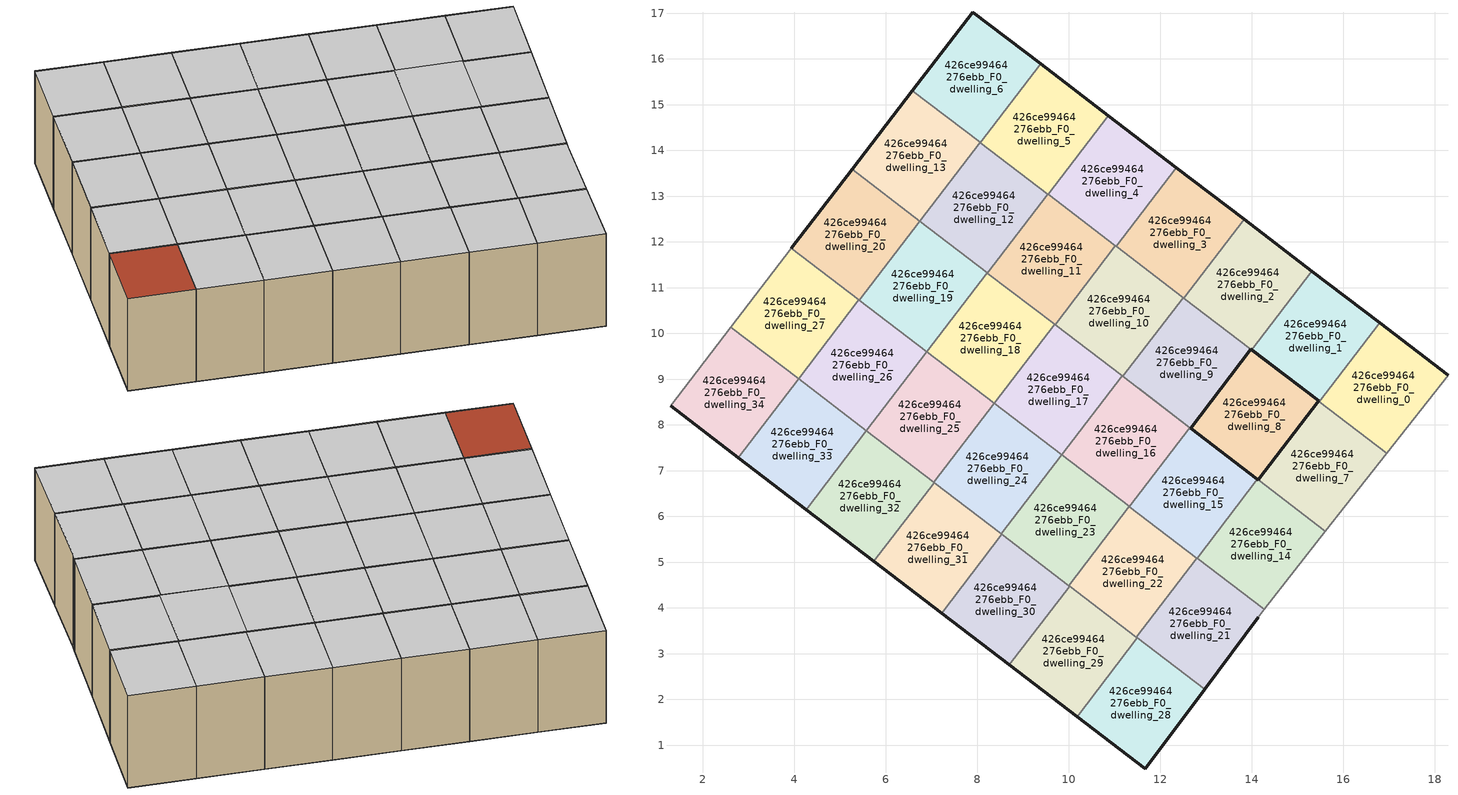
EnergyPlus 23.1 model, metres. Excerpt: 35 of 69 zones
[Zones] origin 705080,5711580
426ce99464276ebb_F0_dwelling_0
 floor ground (EU_floor_Construction): 16.96,7.38 18.29,9.09 16.8,10.23 15.48,8.51 z0
 wall outside (EU_wall_Construction): 16.8,10.23 18.29,9.09 z0:3
 wall adiabatic (EU_wall_Construction): 18.29,9.09 16.96,7.38 z0:3
 wall to 426ce99464276ebb_F0_dwelling_1 (EU_wall_Construction): 15.48,8.51 16.8,10.23 z0:3
 wall to 426ce99464276ebb_F0_dwelling_7 (EU_wall_Construction): 16.96,7.38 15.48,8.51 z0:3
 ceiling to 426ce99464276ebb_F1_dwelling_0 (EU_floor_Construction): 18.29,9.09 16.96,7.38 15.48,8.51 16.8,10.23 z3
426ce99464276ebb_F0_dwelling_1
 floor ground (EU_floor_Construction): 15.48,8.51 16.8,10.23 15.32,11.36 14,9.64 z0
 wall outside (EU_wall_Construction): 15.32,11.36 16.8,10.23 / 15.46,8.52 14,9.64 z0:3
 wall to 426ce99464276ebb_F0_dwelling_2 (EU_wall_Construction): 14,9.64 15.32,11.36 z0:3
 wall to 426ce99464276ebb_F0_dwelling_7 (EU_wall_Construction): 15.48,8.51 15.46,8.52 z0:3
 ceiling to 426ce99464276ebb_F1_dwelling_1 (EU_floor_Construction): 16.8,10.23 15.48,8.51 14,9.64 15.32,11.36 z3
426ce99464276ebb_F0_dwelling_10
 floor ground (EU_floor_Construction): 11.19,9.06 12.51,10.79 11.03,11.92 9.71,10.19 z0
 wall to 426ce99464276ebb_F0_dwelling_9 (EU_wall_Construction): 12.51,10.79 11.19,9.06 z0:3
 wall to 426ce99464276ebb_F0_dwelling_11 (EU_wall_Construction): 9.71,10.19 11.03,11.92 z0:3
 wall to 426ce99464276ebb_F0_dwelling_17 (EU_wall_Construction): 11.17,9.07 9.71,10.19 z0:3
 wall to 426ce99464276ebb_F0_dwelling_3 (EU_wall_Construction): 11.04,11.91 12.51,10.79 z0:3
 wall to 426ce99464276ebb_F0_dwelling_16 (EU_wall_Construction): 11.19,9.06 11.17,9.07 z0:3
 wall to 426ce99464276ebb_F0_dwelling_4 (EU_wall_Construction): 11.03,11.92 11.04,11.91 z0:3
 ceiling to 426ce99464276ebb_F1_dwelling_10 (EU_floor_Construction): 12.51,10.79 11.19,9.06 9.71,10.19 11.03,11.92 z3
426ce99464276ebb_F0_dwelling_11
 floor ground (EU_floor_Construction): 9.71,10.19 11.03,11.92 9.55,13.05 8.23,11.32 z0
 wall to 426ce99464276ebb_F0_dwelling_12 (EU_wall_Construction): 8.23,11.32 9.55,13.05 z0:3
 wall to 426ce99464276ebb_F0_dwelling_18 (EU_wall_Construction): 9.7,10.2 8.23,11.32 z0:3
 wall to 426ce99464276ebb_F0_dwelling_4 (EU_wall_Construction): 9.56,13.04 11.03,11.92 z0:3
 wall to 426ce99464276ebb_F0_dwelling_17 (EU_wall_Construction): 9.71,10.19 9.7,10.2 z0:3
 wall to 426ce99464276ebb_F0_dwelling_5 (EU_wall_Construction): 9.55,13.05 9.56,13.04 z0:3
 ceiling to 426ce99464276ebb_F1_dwelling_11 (EU_floor_Construction): 11.03,11.92 9.71,10.19 8.23,11.32 9.55,13.05 z3
426ce99464276ebb_F0_dwelling_12
 floor ground (EU_floor_Construction): 8.23,11.32 9.55,13.05 8.07,14.18 6.75,12.45 z0
 wall to 426ce99464276ebb_F0_dwelling_13 (EU_wall_Construction): 6.75,12.45 8.07,14.18 z0:3
 wall to 426ce99464276ebb_F0_dwelling_19 (EU_wall_Construction): 8.22,11.33 6.75,12.45 z0:3
 wall to 426ce99464276ebb_F0_dwelling_5 (EU_wall_Construction): 8.07,14.17 9.55,13.05 z0:3
 wall to 426ce99464276ebb_F0_dwelling_18 (EU_wall_Construction): 8.23,11.32 8.22,11.33 z0:3
 wall to 426ce99464276ebb_F0_dwelling_6 (EU_wall_Construction): 8.07,14.18,3 8.07,14.17,1.5 8.07,14.17,3
 ceiling to 426ce99464276ebb_F1_dwelling_12 (EU_floor_Construction): 9.55,13.05 8.23,11.32 6.75,12.45 8.07,14.18 z3
426ce99464276ebb_F0_dwelling_13
 floor ground (EU_floor_Construction): 6.75,12.45 8.07,14.18 6.59,15.31 5.27,13.58 z0
 wall outside (EU_wall_Construction): 5.27,13.58 6.59,15.31 z0:3
 wall to 426ce99464276ebb_F0_dwelling_20 (EU_wall_Construction): 6.74,12.46 5.27,13.58 z0:3
 wall to 426ce99464276ebb_F0_dwelling_6 (EU_wall_Construction): 6.59,15.31 8.07,14.18 z0:3
 wall to 426ce99464276ebb_F0_dwelling_19 (EU_wall_Construction): 6.75,12.45,3 6.75,12.45,1.5 6.74,12.46,3
 ceiling to 426ce99464276ebb_F1_dwelling_13 (EU_floor_Construction): 8.07,14.18 6.75,12.45 5.27,13.58 6.59,15.31 z3
426ce99464276ebb_F0_dwelling_14
 floor ground (EU_floor_Construction): 14.28,3.97 15.62,5.68 14.13,6.81 12.81,5.09 z0
 wall outside (EU_wall_Construction): 14.13,6.81 14.15,6.8 z0:3
 wall adiabatic (EU_wall_Construction): 15.62,5.68 14.28,3.97 z0:3
 wall to 426ce99464276ebb_F0_dwelling_15 (EU_wall_Construction): 12.81,5.09 14.13,6.81 z0:3
 wall to 426ce99464276ebb_F0_dwelling_21 (EU_wall_Construction): 14.28,3.97 12.81,5.09 z0:3
 wall to 426ce99464276ebb_F0_dwelling_7 (EU_wall_Construction): 14.15,6.8 15.62,5.68 z0:3
 ceiling to 426ce99464276ebb_F1_dwelling_14 (EU_floor_Construction): 15.62,5.68 14.28,3.97 12.81,5.09 14.13,6.81 z3
426ce99464276ebb_F0_dwelling_15
 floor ground (EU_floor_Construction): 12.81,5.09 14.13,6.81 12.65,7.94 11.33,6.21 z0
 wall outside (EU_wall_Construction): 12.67,7.93 14.13,6.81 z0:3
 wall to 426ce99464276ebb_F0_dwelling_16 (EU_wall_Construction): 11.33,6.21 12.65,7.94 z0:3
 wall to 426ce99464276ebb_F0_dwelling_22 (EU_wall_Construction): 12.81,5.09 11.33,6.21 z0:3
 wall to 426ce99464276ebb_F0_dwelling_8 (EU_wall_Construction): 12.65,7.94 12.67,7.93 z0:3
 ceiling to 426ce99464276ebb_F1_dwelling_15 (EU_floor_Construction): 14.13,6.81 12.81,5.09 11.33,6.21 12.65,7.94 z3
426ce99464276ebb_F0_dwelling_16
 floor ground (EU_floor_Construction): 11.33,6.21 12.65,7.94 11.17,9.07 9.85,7.34 z0
 wall to 426ce99464276ebb_F0_dwelling_17 (EU_wall_Construction): 9.85,7.34 11.17,9.07 z0:3
 wall to 426ce99464276ebb_F0_dwelling_23 (EU_wall_Construction): 11.33,6.22 9.85,7.34 z0:3
 wall to 426ce99464276ebb_F0_dwelling_9 (EU_wall_Construction): 11.19,9.06 12.65,7.94 z0:3
 ceiling to 426ce99464276ebb_F1_dwelling_16 (EU_floor_Construction): 12.65,7.94 11.33,6.21 9.85,7.34 11.17,9.07 z3
426ce99464276ebb_F0_dwelling_17
 floor ground (EU_floor_Construction): 9.85,7.34 11.17,9.07 9.7,10.2 8.38,8.47 z0
 wall to 426ce99464276ebb_F0_dwelling_18 (EU_wall_Construction): 8.38,8.47 9.7,10.2 z0:3
 wall to 426ce99464276ebb_F0_dwelling_24 (EU_wall_Construction): 9.85,7.35 8.38,8.47 z0:3
 wall to 426ce99464276ebb_F0_dwelling_23 (EU_wall_Construction): 9.85,7.34,3 9.85,7.34,1.5 9.85,7.35,3
 ceiling to 426ce99464276ebb_F1_dwelling_17 (EU_floor_Construction): 11.17,9.07 9.85,7.34 8.38,8.47 9.7,10.2 z3
426ce99464276ebb_F0_dwelling_18
 floor ground (EU_floor_Construction): 8.38,8.47 9.7,10.2 8.22,11.33 6.9,9.6 z0
 wall to 426ce99464276ebb_F0_dwelling_19 (EU_wall_Construction): 6.9,9.6 8.22,11.33 z0:3
 wall to 426ce99464276ebb_F0_dwelling_25 (EU_wall_Construction): 8.37,8.48 6.9,9.6 z0:3
 wall to 426ce99464276ebb_F0_dwelling_24 (EU_wall_Construction): 8.38,8.47,3 8.37,8.47,1.5 8.37,8.47,3
 ceiling to 426ce99464276ebb_F1_dwelling_18 (EU_floor_Construction): 9.7,10.2 8.38,8.47 6.9,9.6 8.22,11.33 z3
426ce99464276ebb_F0_dwelling_19
 floor ground (EU_floor_Construction): 6.9,9.6 8.22,11.33 6.74,12.46 5.42,10.73 z0
 wall to 426ce99464276ebb_F0_dwelling_20 (EU_wall_Construction): 5.42,10.73 6.74,12.46 z0:3
 wall to 426ce99464276ebb_F0_dwelling_26 (EU_wall_Construction): 6.9,9.6 5.42,10.73 z0:3
 ceiling to 426ce99464276ebb_F1_dwelling_19 (EU_floor_Construction): 8.22,11.33 6.9,9.6 5.42,10.73 6.74,12.46 z3
426ce99464276ebb_F0_dwelling_2
 floor ground (EU_floor_Construction): 14,9.64 15.32,11.36 13.84,12.49 12.52,10.77 z0
 wall outside (EU_wall_Construction): 13.84,12.49 15.32,11.36 / 14,9.64 13.98,9.65 z0:3
 wall to 426ce99464276ebb_F0_dwelling_3 (EU_wall_Construction): 12.52,10.77 13.84,12.49 z0:3
 wall to 426ce99464276ebb_F0_dwelling_9 (EU_wall_Construction): 13.98,9.65 12.52,10.77 z0:3
 ceiling to 426ce99464276ebb_F1_dwelling_2 (EU_floor_Construction): 15.32,11.36 14,9.64 12.52,10.77 13.84,12.49 z3
426ce99464276ebb_F0_dwelling_20
 floor ground (EU_floor_Construction): 5.42,10.73 6.74,12.46 5.27,13.58 3.94,11.86 z0
 wall outside (EU_wall_Construction): 3.94,11.86 5.27,13.58 z0:3
 wall to 426ce99464276ebb_F0_dwelling_27 (EU_wall_Construction): 5.42,10.73 3.94,11.86 z0:3
 ceiling to 426ce99464276ebb_F1_dwelling_20 (EU_floor_Construction): 6.74,12.46 5.42,10.73 3.94,11.86 5.27,13.58 z3
426ce99464276ebb_F0_dwelling_21
 floor ground (EU_floor_Construction): 12.97,2.22 14.15,3.8 14.28,3.97 12.81,5.09 11.48,3.36 z0
 wall outside (EU_wall_Construction): 14.15,3.8 12.97,2.22 z0:3
 wall adiabatic (EU_wall_Construction): 14.28,3.97 14.15,3.8 z0:3
 wall to 426ce99464276ebb_F0_dwelling_22 (EU_wall_Construction): 11.48,3.36 12.81,5.09 z0:3
 wall to 426ce99464276ebb_F0_dwelling_28 (EU_wall_Construction): 12.97,2.22 11.5,3.35 z0:3
 wall to 426ce99464276ebb_F0_dwelling_29 (EU_wall_Construction): 11.5,3.35 11.49,3.36 z0:3
 ceiling to 426ce99464276ebb_F1_dwelling_21 (EU_floor_Construction): 14.28,3.97 14.15,3.8 12.97,2.22 11.48,3.36 12.81,5.09 z3
426ce99464276ebb_F0_dwelling_22
 floor ground (EU_floor_Construction): 11.48,3.36 12.81,5.09 11.33,6.22 10.01,4.49 z0
 wall to 426ce99464276ebb_F0_dwelling_23 (EU_wall_Construction): 10.01,4.49 11.33,6.22 z0:3
 wall to 426ce99464276ebb_F0_dwelling_29 (EU_wall_Construction): 11.48,3.36 10.02,4.48 z0:3
 wall to 426ce99464276ebb_F0_dwelling_30 (EU_wall_Construction): 10.02,4.48 10.01,4.49 z0:3
 ceiling to 426ce99464276ebb_F1_dwelling_22 (EU_floor_Construction): 12.81,5.09 11.48,3.36 10.01,4.49 11.33,6.22 z3
426ce99464276ebb_F0_dwelling_23
 floor ground (EU_floor_Construction): 10.01,4.49 11.33,6.22 9.85,7.35 8.53,5.62 z0
 wall to 426ce99464276ebb_F0_dwelling_24 (EU_wall_Construction): 8.53,5.62 9.85,7.35 z0:3
 wall to 426ce99464276ebb_F0_dwelling_30 (EU_wall_Construction): 10.01,4.49 8.54,5.61 z0:3
 wall to 426ce99464276ebb_F0_dwelling_31 (EU_wall_Construction): 8.54,5.61 8.53,5.62 z0:3
 ceiling to 426ce99464276ebb_F1_dwelling_23 (EU_floor_Construction): 11.33,6.22 10.01,4.49 8.53,5.62 9.85,7.35 z3
426ce99464276ebb_F0_dwelling_24
 floor ground (EU_floor_Construction): 8.53,5.62 9.85,7.35 8.37,8.47 7.05,6.75 z0
 wall to 426ce99464276ebb_F0_dwelling_25 (EU_wall_Construction): 7.05,6.75 8.37,8.47 z0:3
 wall to 426ce99464276ebb_F0_dwelling_31 (EU_wall_Construction): 8.53,5.62 7.06,6.74 z0:3
 ceiling to 426ce99464276ebb_F1_dwelling_24 (EU_floor_Construction): 9.85,7.35 8.53,5.62 7.05,6.75 8.37,8.47 z3
426ce99464276ebb_F0_dwelling_25
 floor ground (EU_floor_Construction): 7.05,6.75 8.37,8.47 6.9,9.6 5.58,7.88 z0
 wall to 426ce99464276ebb_F0_dwelling_26 (EU_wall_Construction): 5.58,7.88 6.9,9.6 z0:3
 wall to 426ce99464276ebb_F0_dwelling_32 (EU_wall_Construction): 7.05,6.75 5.58,7.87 z0:3
 ceiling to 426ce99464276ebb_F1_dwelling_25 (EU_floor_Construction): 8.37,8.47 7.05,6.75 5.58,7.88 6.9,9.6 z3
426ce99464276ebb_F0_dwelling_26
 floor ground (EU_floor_Construction): 5.58,7.88 6.9,9.6 5.42,10.73 4.1,9 z0
 wall to 426ce99464276ebb_F0_dwelling_27 (EU_wall_Construction): 4.1,9 5.42,10.73 z0:3
 wall to 426ce99464276ebb_F0_dwelling_33 (EU_wall_Construction): 5.58,7.88 4.1,9 z0:3
 ceiling to 426ce99464276ebb_F1_dwelling_26 (EU_floor_Construction): 6.9,9.6 5.58,7.88 4.1,9 5.42,10.73 z3
426ce99464276ebb_F0_dwelling_27
 floor ground (EU_floor_Construction): 4.1,9 5.42,10.73 3.94,11.86 2.62,10.13 z0
 wall to 426ce99464276ebb_F0_dwelling_34 (EU_wall_Construction): 4.1,9 2.62,10.13 z0:3
 wall adiabatic (EU_wall_Construction): 2.62,10.13 3.94,11.86 z0:3
 ceiling to 426ce99464276ebb_F1_dwelling_27 (EU_floor_Construction): 5.42,10.73 4.1,9 2.62,10.13 3.94,11.86 z3
426ce99464276ebb_F0_dwelling_28
 floor ground (EU_floor_Construction): 11.68,0.48 12.97,2.22 11.5,3.35 10.19,1.62 z0
 wall outside (EU_wall_Construction): 12.97,2.22 11.68,0.48 10.19,1.62 z0:3
 wall to 426ce99464276ebb_F0_dwelling_29 (EU_wall_Construction): 10.19,1.62 11.5,3.35 z0:3
 ceiling to 426ce99464276ebb_F1_dwelling_28 (EU_floor_Construction): 12.97,2.22 11.68,0.48 10.19,1.62 11.5,3.35 z3
426ce99464276ebb_F0_dwelling_29
 floor ground (EU_floor_Construction): 10.19,1.62 11.5,3.35 10.02,4.48 8.71,2.75 z0
 wall outside (EU_wall_Construction): 10.19,1.62 8.71,2.75 z0:3
 wall to 426ce99464276ebb_F0_dwelling_30 (EU_wall_Construction): 8.71,2.75 10.02,4.48 z0:3
 ceiling to 426ce99464276ebb_F1_dwelling_29 (EU_floor_Construction): 11.5,3.35 10.19,1.62 8.71,2.75 10.02,4.48 z3
426ce99464276ebb_F0_dwelling_3
 floor ground (EU_floor_Construction): 12.52,10.77 13.84,12.49 12.35,13.63 11.04,11.91 z0
 wall outside (EU_wall_Construction): 12.35,13.63 13.84,12.49 z0:3
 wall to 426ce99464276ebb_F0_dwelling_4 (EU_wall_Construction): 11.04,11.91 12.35,13.63 z0:3
 wall to 426ce99464276ebb_F0_dwelling_9 (EU_wall_Construction): 12.52,10.77 12.5,10.78 z0:3
 ceiling to 426ce99464276ebb_F1_dwelling_3 (EU_floor_Construction): 13.84,12.49 12.52,10.77 11.04,11.91 12.35,13.63 z3
426ce99464276ebb_F0_dwelling_30
 floor ground (EU_floor_Construction): 8.71,2.75 10.02,4.48 8.54,5.61 7.22,3.89 z0
 wall outside (EU_wall_Construction): 8.71,2.75 7.22,3.89 z0:3
 wall to 426ce99464276ebb_F0_dwelling_31 (EU_wall_Construction): 7.22,3.89 8.54,5.61 z0:3
 ceiling to 426ce99464276ebb_F1_dwelling_30 (EU_floor_Construction): 10.02,4.48 8.71,2.75 7.22,3.89 8.54,5.61 z3
426ce99464276ebb_F0_dwelling_31
 floor ground (EU_floor_Construction): 7.22,3.89 8.54,5.61 7.06,6.74 5.74,5.02 z0
 wall outside (EU_wall_Construction): 7.22,3.89 5.74,5.02 z0:3
 wall to 426ce99464276ebb_F0_dwelling_32 (EU_wall_Construction): 5.74,5.02 7.06,6.74 z0:3
 ceiling to 426ce99464276ebb_F1_dwelling_31 (EU_floor_Construction): 8.54,5.61 7.22,3.89 5.74,5.02 7.06,6.74 z3
426ce99464276ebb_F0_dwelling_32
 floor ground (EU_floor_Construction): 5.74,5.02 7.06,6.74 5.58,7.87 4.26,6.15 z0
 wall outside (EU_wall_Construction): 5.74,5.02 4.26,6.15 z0:3
 wall to 426ce99464276ebb_F0_dwelling_33 (EU_wall_Construction): 4.26,6.15 5.58,7.87 z0:3
 ceiling to 426ce99464276ebb_F1_dwelling_32 (EU_floor_Construction): 7.06,6.74 5.74,5.02 4.26,6.15 5.58,7.87 z3
426ce99464276ebb_F0_dwelling_33
 floor ground (EU_floor_Construction): 4.26,6.15 5.58,7.87 4.1,9 2.78,7.28 z0
 wall outside (EU_wall_Construction): 4.26,6.15 2.78,7.28 z0:3
 wall to 426ce99464276ebb_F0_dwelling_34 (EU_wall_Construction): 2.78,7.28 4.1,9 z0:3
 ceiling to 426ce99464276ebb_F1_dwelling_33 (EU_floor_Construction): 5.58,7.87 4.26,6.15 2.78,7.28 4.1,9 z3
426ce99464276ebb_F0_dwelling_34
 floor ground (EU_floor_Construction): 2.78,7.28 4.1,9 2.62,10.13 1.3,8.42 z0
 wall outside (EU_wall_Construction): 2.78,7.28 1.3,8.42 z0:3
 wall adiabatic (EU_wall_Construction): 1.3,8.42 2.62,10.13 z0:3
 roof outside (EU_roof_Construction): 4.1,9 2.78,7.28 1.3,8.42 2.62,10.13 z3
426ce99464276ebb_F0_dwelling_4
 floor ground (EU_floor_Construction): 11.04,11.91 12.35,13.63 10.87,14.76 9.56,13.04 z0
 wall outside (EU_wall_Construction): 10.87,14.76 12.35,13.63 z0:3
 wall to 426ce99464276ebb_F0_dwelling_5 (EU_wall_Construction): 9.56,13.04 10.87,14.76 z0:3
 ceiling to 426ce99464276ebb_F1_dwelling_4 (EU_floor_Construction): 12.35,13.63 11.04,11.91 9.56,13.04 10.87,14.76 z3
426ce99464276ebb_F0_dwelling_5
 floor ground (EU_floor_Construction): 9.56,13.04 10.87,14.76 9.39,15.89 8.07,14.17 z0
 wall outside (EU_wall_Construction): 9.39,15.89 10.87,14.76 z0:3
 wall to 426ce99464276ebb_F0_dwelling_6 (EU_wall_Construction): 8.07,14.17 9.39,15.89 z0:3
 ceiling to 426ce99464276ebb_F1_dwelling_5 (EU_floor_Construction): 10.87,14.76 9.56,13.04 8.07,14.17 9.39,15.89 z3
426ce99464276ebb_F0_dwelling_6
 floor ground (EU_floor_Construction): 8.07,14.17 9.39,15.89 7.91,17.02 6.59,15.31 z0
 wall outside (EU_wall_Construction): 6.59,15.31 7.91,17.02 9.39,15.89 z0:3
 ceiling to 426ce99464276ebb_F1_dwelling_6 (EU_floor_Construction): 9.39,15.89 8.07,14.17 6.59,15.31 7.91,17.02 z3
426ce99464276ebb_F0_dwelling_7
 floor ground (EU_floor_Construction): 15.62,5.68 16.96,7.38 15.46,8.52 14.15,6.8 z0
 wall outside (EU_wall_Construction): 14.15,6.8 15.46,8.52 z0:3
 wall adiabatic (EU_wall_Construction): 16.96,7.38 15.62,5.68 z0:3
 ceiling to 426ce99464276ebb_F1_dwelling_7 (EU_floor_Construction): 16.96,7.38 15.62,5.68 14.15,6.8 15.46,8.52 z3
426ce99464276ebb_F0_dwelling_8
 floor ground (EU_floor_Construction): 15.46,8.52 14.15,6.8 11.53,8.8 12.67,7.93 13.98,9.65 z0
 wall outside (EU_wall_Construction): 14.13,6.81 14.15,6.8 15.46,8.52 13.98,9.65 12.67,7.93 14.13,6.81 z0:3
 wall to 426ce99464276ebb_F0_dwelling_9 (EU_wall_Construction): 12.65,7.94 12.67,7.93 z0:3
 wall adiabatic (EU_wall_Construction): 12.65,7.94 11.53,8.8 12.65,7.94 z0:3
 ceiling to 426ce99464276ebb_F1_dwelling_8 (EU_floor_Construction): 14.15,6.8 15.46,8.52 13.98,9.65 12.67,7.93 11.53,8.8 z3
426ce99464276ebb_F0_dwelling_9
 floor ground (EU_floor_Construction): 12.67,7.93 13.98,9.65 12.51,10.79 11.19,9.06 z0
 wall outside (EU_wall_Construction): 13.98,9.65 12.67,7.93 z0:3
 ceiling to 426ce99464276ebb_F1_dwelling_9 (EU_floor_Construction): 13.98,9.65 12.67,7.93 11.19,9.06 12.51,10.79 z3
[Building]
EU S2 Campaign: North Axis=0; Terrain=City; Solar Distribution=FullExterior
[Site:Location]
London: Latitude=51.5; Longitude=-0.5; Time Zone=0; Elevation=25
[SizingPeriod:WeatherFileDays]
AnnualSizingPeriod: Begin Month=1; Begin Day of Month=1; End Month=12; End Day of Month=31; Day of Week for Start Day=Monday; Use Weather File Daylight Saving Period=No; Use Weather File Rain and Snow Indicators=No
[MATERIAL]
EU_InternalMass_Material: Roughness=MediumRough; Thickness=0.1; Conductivity=1; Density=1800; Specific Heat=900; Thermal Absorptance=0.9; Solar Absorptance=0.7; Visible Absorptance=0.7
[MATERIAL:NOMASS] Roughness=MediumRough; Thermal Absorptance=0.9; Solar Absorptance=0.7; Visible Absorptance=0.7
Name | Thermal Resistance
EU_wall_NoMass | 0.635353
EU_roof_NoMass | 0.675062
EU_floor_NoMass | 1.96382
[CONSTRUCTION]
EU_wall_Construction: EU_wall_NoMass
EU_roof_Construction: EU_roof_NoMass
EU_floor_Construction: EU_floor_NoMass
EU_InternalMass_Construction: EU_InternalMass_Material
[ZONE] Type=1; Multiplier=1; Ceiling Height=autocalculate; Floor Area=autocalculate; Part of Total Floor Area=Yes
Name | Volume
426ce99464276ebb_F0_dwelling_0; 426ce99464276ebb_F0_dwelling_14; 426ce99464276ebb_F0_dwelling_24 | 12.1282
426ce99464276ebb_F0_dwelling_1 | 12.1201
426ce99464276ebb_F0_dwelling_10; 426ce99464276ebb_F0_dwelling_16; 426ce99464276ebb_F0_dwelling_20; 426ce99464276ebb_F0_dwelling_34 | 12.1223
426ce99464276ebb_F0_dwelling_11; 426ce99464276ebb_F0_dwelling_2; 426ce99464276ebb_F0_dwelling_23; 426ce99464276ebb_F0_dwelling_6 | 12.126
426ce99464276ebb_F0_dwelling_12 | 12.1311
426ce99464276ebb_F0_dwelling_13; 426ce99464276ebb_F0_dwelling_21; 426ce99464276ebb_F0_dwelling_32 | 12.1252
426ce99464276ebb_F0_dwelling_15; 426ce99464276ebb_F0_dwelling_29 | 12.1187
426ce99464276ebb_F0_dwelling_17; 426ce99464276ebb_F0_dwelling_18; 426ce99464276ebb_F0_dwelling_19; 426ce99464276ebb_F0_dwelling_31; 426ce99464276ebb_F0_dwelling_33 | 12.1238
426ce99464276ebb_F0_dwelling_22 | 12.1318
426ce99464276ebb_F0_dwelling_25; 426ce99464276ebb_F0_dwelling_3 | 12.1274
426ce99464276ebb_F0_dwelling_26 | 12.1326
426ce99464276ebb_F0_dwelling_27 | 12.1267
426ce99464276ebb_F0_dwelling_28; 426ce99464276ebb_F0_dwelling_30 | 12.1296
426ce99464276ebb_F0_dwelling_4 | 12.1216
426ce99464276ebb_F0_dwelling_5; 426ce99464276ebb_F0_dwelling_9 | 12.1194
426ce99464276ebb_F0_dwelling_7 | 12.1245
426ce99464276ebb_F0_dwelling_8 | 12.1289
[INTERNALMASS] Construction=EU_InternalMass_Construction
Name | Zone or ZoneList | Surface Area
426ce99464276ebb_F0_dwelling_0_EU_InternalMass | 426ce99464276ebb_F0_dwelling_0 | 4.04239
426ce99464276ebb_F0_dwelling_1_EU_InternalMass | 426ce99464276ebb_F0_dwelling_1 | 4.04008
426ce99464276ebb_F0_dwelling_2_EU_InternalMass | 426ce99464276ebb_F0_dwelling_2 | 4.04201
426ce99464276ebb_F0_dwelling_3_EU_InternalMass | 426ce99464276ebb_F0_dwelling_3 | 4.04222
426ce99464276ebb_F0_dwelling_4_EU_InternalMass | 426ce99464276ebb_F0_dwelling_4 | 4.04071
426ce99464276ebb_F0_dwelling_5_EU_InternalMass | 426ce99464276ebb_F0_dwelling_5 | 4.03961
426ce99464276ebb_F0_dwelling_6_EU_InternalMass | 426ce99464276ebb_F0_dwelling_6 | 4.04194
426ce99464276ebb_F0_dwelling_7_EU_InternalMass | 426ce99464276ebb_F0_dwelling_7 | 4.04143
426ce99464276ebb_F0_dwelling_8_EU_InternalMass | 426ce99464276ebb_F0_dwelling_8 | 4.04262
426ce99464276ebb_F0_dwelling_9_EU_InternalMass | 426ce99464276ebb_F0_dwelling_9 | 4.04113
426ce99464276ebb_F0_dwelling_10_EU_InternalMass | 426ce99464276ebb_F0_dwelling_10 | 4.04083
426ce99464276ebb_F0_dwelling_11_EU_InternalMass | 426ce99464276ebb_F0_dwelling_11 | 4.04226
426ce99464276ebb_F0_dwelling_12_EU_InternalMass | 426ce99464276ebb_F0_dwelling_12 | 4.04366
426ce99464276ebb_F0_dwelling_13_EU_InternalMass | 426ce99464276ebb_F0_dwelling_13 | 4.04161
426ce99464276ebb_F0_dwelling_14_EU_InternalMass | 426ce99464276ebb_F0_dwelling_14 | 4.04196
426ce99464276ebb_F0_dwelling_15_EU_InternalMass | 426ce99464276ebb_F0_dwelling_15 | 4.03974
426ce99464276ebb_F0_dwelling_16_EU_InternalMass | 426ce99464276ebb_F0_dwelling_16 | 4.04106
426ce99464276ebb_F0_dwelling_17_EU_InternalMass | 426ce99464276ebb_F0_dwelling_17 | 4.04114
426ce99464276ebb_F0_dwelling_18_EU_InternalMass | 426ce99464276ebb_F0_dwelling_18 | 4.04144
426ce99464276ebb_F0_dwelling_19_EU_InternalMass | 426ce99464276ebb_F0_dwelling_19 | 4.04136
426ce99464276ebb_F0_dwelling_20_EU_InternalMass | 426ce99464276ebb_F0_dwelling_20 | 4.04044
426ce99464276ebb_F0_dwelling_21_EU_InternalMass | 426ce99464276ebb_F0_dwelling_21 | 4.0419
426ce99464276ebb_F0_dwelling_22_EU_InternalMass | 426ce99464276ebb_F0_dwelling_22 | 4.04396
426ce99464276ebb_F0_dwelling_23_EU_InternalMass | 426ce99464276ebb_F0_dwelling_23 | 4.04227
426ce99464276ebb_F0_dwelling_24_EU_InternalMass | 426ce99464276ebb_F0_dwelling_24 | 4.04257
426ce99464276ebb_F0_dwelling_25_EU_InternalMass | 426ce99464276ebb_F0_dwelling_25 | 4.04254
426ce99464276ebb_F0_dwelling_26_EU_InternalMass | 426ce99464276ebb_F0_dwelling_26 | 4.04426
426ce99464276ebb_F0_dwelling_27_EU_InternalMass | 426ce99464276ebb_F0_dwelling_27 | 4.04192
426ce99464276ebb_F0_dwelling_28_EU_InternalMass | 426ce99464276ebb_F0_dwelling_28 | 4.04265
426ce99464276ebb_F0_dwelling_29_EU_InternalMass | 426ce99464276ebb_F0_dwelling_29 | 4.04016
426ce99464276ebb_F0_dwelling_30_EU_InternalMass | 426ce99464276ebb_F0_dwelling_30 | 4.0429
426ce99464276ebb_F0_dwelling_31_EU_InternalMass | 426ce99464276ebb_F0_dwelling_31 | 4.04121
426ce99464276ebb_F0_dwelling_32_EU_InternalMass | 426ce99464276ebb_F0_dwelling_32 | 4.0415
426ce99464276ebb_F0_dwelling_33_EU_InternalMass | 426ce99464276ebb_F0_dwelling_33 | 4.04148
426ce99464276ebb_F0_dwelling_34_EU_InternalMass | 426ce99464276ebb_F0_dwelling_34 | 4.04086
[OTHEREQUIPMENT] Fuel Type=Electricity; Design Level Calculation Method=Watts/Area; Power per Zone Floor Area=1; Fraction Latent=0; Fraction Radiant=0; Fraction Lost=0; Carbon Dioxide Generation Rate=0; EndUse Subcategory=EU_Step8_InternalGains
Name | Zone or ZoneList or Space or SpaceList | Schedule
EU_Step8_InternalGain_426ce99464276ebb_F0_dwelling_0_f000 | 426ce99464276ebb_F0_dwelling_0 | EU_Step8_GainSchedule_426ce99464276ebb_F0_dwelling_0_f000
EU_Step8_InternalGain_426ce99464276ebb_F0_dwelling_1_f000 | 426ce99464276ebb_F0_dwelling_1 | EU_Step8_GainSchedule_426ce99464276ebb_F0_dwelling_1_f000
EU_Step8_InternalGain_426ce99464276ebb_F0_dwelling_2_f000 | 426ce99464276ebb_F0_dwelling_2 | EU_Step8_GainSchedule_426ce99464276ebb_F0_dwelling_2_f000
EU_Step8_InternalGain_426ce99464276ebb_F0_dwelling_3_f000 | 426ce99464276ebb_F0_dwelling_3 | EU_Step8_GainSchedule_426ce99464276ebb_F0_dwelling_3_f000
EU_Step8_InternalGain_426ce99464276ebb_F0_dwelling_4_f000 | 426ce99464276ebb_F0_dwelling_4 | EU_Step8_GainSchedule_426ce99464276ebb_F0_dwelling_4_f000
EU_Step8_InternalGain_426ce99464276ebb_F0_dwelling_5_f000 | 426ce99464276ebb_F0_dwelling_5 | EU_Step8_GainSchedule_426ce99464276ebb_F0_dwelling_5_f000
EU_Step8_InternalGain_426ce99464276ebb_F0_dwelling_6_f000 | 426ce99464276ebb_F0_dwelling_6 | EU_Step8_GainSchedule_426ce99464276ebb_F0_dwelling_6_f000
EU_Step8_InternalGain_426ce99464276ebb_F0_dwelling_7_f000 | 426ce99464276ebb_F0_dwelling_7 | EU_Step8_GainSchedule_426ce99464276ebb_F0_dwelling_7_f000
EU_Step8_InternalGain_426ce99464276ebb_F0_dwelling_8_f000 | 426ce99464276ebb_F0_dwelling_8 | EU_Step8_GainSchedule_426ce99464276ebb_F0_dwelling_8_f000
EU_Step8_InternalGain_426ce99464276ebb_F0_dwelling_9_f000 | 426ce99464276ebb_F0_dwelling_9 | EU_Step8_GainSchedule_426ce99464276ebb_F0_dwelling_9_f000
EU_Step8_InternalGain_426ce99464276ebb_F0_dwelling_10_f000 | 426ce99464276ebb_F0_dwelling_10 | EU_Step8_GainSchedule_426ce99464276ebb_F0_dwelling_10_f000
EU_Step8_InternalGain_426ce99464276ebb_F0_dwelling_11_f000 | 426ce99464276ebb_F0_dwelling_11 | EU_Step8_GainSchedule_426ce99464276ebb_F0_dwelling_11_f000
EU_Step8_InternalGain_426ce99464276ebb_F0_dwelling_12_f000 | 426ce99464276ebb_F0_dwelling_12 | EU_Step8_GainSchedule_426ce99464276ebb_F0_dwelling_12_f000
EU_Step8_InternalGain_426ce99464276ebb_F0_dwelling_13_f000 | 426ce99464276ebb_F0_dwelling_13 | EU_Step8_GainSchedule_426ce99464276ebb_F0_dwelling_13_f000
EU_Step8_InternalGain_426ce99464276ebb_F0_dwelling_14_f000 | 426ce99464276ebb_F0_dwelling_14 | EU_Step8_GainSchedule_426ce99464276ebb_F0_dwelling_14_f000
EU_Step8_InternalGain_426ce99464276ebb_F0_dwelling_15_f000 | 426ce99464276ebb_F0_dwelling_15 | EU_Step8_GainSchedule_426ce99464276ebb_F0_dwelling_15_f000
EU_Step8_InternalGain_426ce99464276ebb_F0_dwelling_16_f000 | 426ce99464276ebb_F0_dwelling_16 | EU_Step8_GainSchedule_426ce99464276ebb_F0_dwelling_16_f000
EU_Step8_InternalGain_426ce99464276ebb_F0_dwelling_17_f000 | 426ce99464276ebb_F0_dwelling_17 | EU_Step8_GainSchedule_426ce99464276ebb_F0_dwelling_17_f000
EU_Step8_InternalGain_426ce99464276ebb_F0_dwelling_18_f000 | 426ce99464276ebb_F0_dwelling_18 | EU_Step8_GainSchedule_426ce99464276ebb_F0_dwelling_18_f000
EU_Step8_InternalGain_426ce99464276ebb_F0_dwelling_19_f000 | 426ce99464276ebb_F0_dwelling_19 | EU_Step8_GainSchedule_426ce99464276ebb_F0_dwelling_19_f000
EU_Step8_InternalGain_426ce99464276ebb_F0_dwelling_20_f000 | 426ce99464276ebb_F0_dwelling_20 | EU_Step8_GainSchedule_426ce99464276ebb_F0_dwelling_20_f000
EU_Step8_InternalGain_426ce99464276ebb_F0_dwelling_21_f000 | 426ce99464276ebb_F0_dwelling_21 | EU_Step8_GainSchedule_426ce99464276ebb_F0_dwelling_21_f000
EU_Step8_InternalGain_426ce99464276ebb_F0_dwelling_22_f000 | 426ce99464276ebb_F0_dwelling_22 | EU_Step8_GainSchedule_426ce99464276ebb_F0_dwelling_22_f000
EU_Step8_InternalGain_426ce99464276ebb_F0_dwelling_23_f000 | 426ce99464276ebb_F0_dwelling_23 | EU_Step8_GainSchedule_426ce99464276ebb_F0_dwelling_23_f000
EU_Step8_InternalGain_426ce99464276ebb_F0_dwelling_24_f000 | 426ce99464276ebb_F0_dwelling_24 | EU_Step8_GainSchedule_426ce99464276ebb_F0_dwelling_24_f000
EU_Step8_InternalGain_426ce99464276ebb_F0_dwelling_25_f000 | 426ce99464276ebb_F0_dwelling_25 | EU_Step8_GainSchedule_426ce99464276ebb_F0_dwelling_25_f000
EU_Step8_InternalGain_426ce99464276ebb_F0_dwelling_26_f000 | 426ce99464276ebb_F0_dwelling_26 | EU_Step8_GainSchedule_426ce99464276ebb_F0_dwelling_26_f000
EU_Step8_InternalGain_426ce99464276ebb_F0_dwelling_27_f000 | 426ce99464276ebb_F0_dwelling_27 | EU_Step8_GainSchedule_426ce99464276ebb_F0_dwelling_27_f000
EU_Step8_InternalGain_426ce99464276ebb_F0_dwelling_28_f000 | 426ce99464276ebb_F0_dwelling_28 | EU_Step8_GainSchedule_426ce99464276ebb_F0_dwelling_28_f000
EU_Step8_InternalGain_426ce99464276ebb_F0_dwelling_29_f000 | 426ce99464276ebb_F0_dwelling_29 | EU_Step8_GainSchedule_426ce99464276ebb_F0_dwelling_29_f000
EU_Step8_InternalGain_426ce99464276ebb_F0_dwelling_30_f000 | 426ce99464276ebb_F0_dwelling_30 | EU_Step8_GainSchedule_426ce99464276ebb_F0_dwelling_30_f000
EU_Step8_InternalGain_426ce99464276ebb_F0_dwelling_31_f000 | 426ce99464276ebb_F0_dwelling_31 | EU_Step8_GainSchedule_426ce99464276ebb_F0_dwelling_31_f000
EU_Step8_InternalGain_426ce99464276ebb_F0_dwelling_32_f000 | 426ce99464276ebb_F0_dwelling_32 | EU_Step8_GainSchedule_426ce99464276ebb_F0_dwelling_32_f000
EU_Step8_InternalGain_426ce99464276ebb_F0_dwelling_33_f000 | 426ce99464276ebb_F0_dwelling_33 | EU_Step8_GainSchedule_426ce99464276ebb_F0_dwelling_33_f000
EU_Step8_InternalGain_426ce99464276ebb_F0_dwelling_34_f000 | 426ce99464276ebb_F0_dwelling_34 | EU_Step8_GainSchedule_426ce99464276ebb_F0_dwelling_34_f000
[ZONEVENTILATION:DESIGNFLOWRATE] Schedule=EU_AlwaysOn; Design Flow Rate Calculation Method=AirChanges/Hour; Air Changes per Hour=0.555504; Ventilation Type=Natural; Fan Pressure Rise=0; Fan Total Efficiency=1; Constant Term Coefficient=1; Temperature Term Coefficient=0; Velocity Term Coefficient=0; Velocity Squared Term Coefficient=0; Minimum Indoor Temperature=-100; Maximum Indoor Temperature=100; Delta Temperature=-100; Minimum Outdoor Temperature=-100; Maximum Outdoor Temperature=100; Maximum Wind Speed=40
Name | Zone or ZoneList or Space or SpaceList
EU_ConstantAir_426ce99464276ebb_F0_dwelling_0 | 426ce99464276ebb_F0_dwelling_0
EU_ConstantAir_426ce99464276ebb_F0_dwelling_1 | 426ce99464276ebb_F0_dwelling_1
EU_ConstantAir_426ce99464276ebb_F0_dwelling_2 | 426ce99464276ebb_F0_dwelling_2
EU_ConstantAir_426ce99464276ebb_F0_dwelling_3 | 426ce99464276ebb_F0_dwelling_3
EU_ConstantAir_426ce99464276ebb_F0_dwelling_4 | 426ce99464276ebb_F0_dwelling_4
EU_ConstantAir_426ce99464276ebb_F0_dwelling_5 | 426ce99464276ebb_F0_dwelling_5
EU_ConstantAir_426ce99464276ebb_F0_dwelling_6 | 426ce99464276ebb_F0_dwelling_6
EU_ConstantAir_426ce99464276ebb_F0_dwelling_7 | 426ce99464276ebb_F0_dwelling_7
EU_ConstantAir_426ce99464276ebb_F0_dwelling_8 | 426ce99464276ebb_F0_dwelling_8
EU_ConstantAir_426ce99464276ebb_F0_dwelling_9 | 426ce99464276ebb_F0_dwelling_9
EU_ConstantAir_426ce99464276ebb_F0_dwelling_10 | 426ce99464276ebb_F0_dwelling_10
EU_ConstantAir_426ce99464276ebb_F0_dwelling_11 | 426ce99464276ebb_F0_dwelling_11
EU_ConstantAir_426ce99464276ebb_F0_dwelling_12 | 426ce99464276ebb_F0_dwelling_12
EU_ConstantAir_426ce99464276ebb_F0_dwelling_13 | 426ce99464276ebb_F0_dwelling_13
EU_ConstantAir_426ce99464276ebb_F0_dwelling_14 | 426ce99464276ebb_F0_dwelling_14
EU_ConstantAir_426ce99464276ebb_F0_dwelling_15 | 426ce99464276ebb_F0_dwelling_15
EU_ConstantAir_426ce99464276ebb_F0_dwelling_16 | 426ce99464276ebb_F0_dwelling_16
EU_ConstantAir_426ce99464276ebb_F0_dwelling_17 | 426ce99464276ebb_F0_dwelling_17
EU_ConstantAir_426ce99464276ebb_F0_dwelling_18 | 426ce99464276ebb_F0_dwelling_18
EU_ConstantAir_426ce99464276ebb_F0_dwelling_19 | 426ce99464276ebb_F0_dwelling_19
EU_ConstantAir_426ce99464276ebb_F0_dwelling_20 | 426ce99464276ebb_F0_dwelling_20
EU_ConstantAir_426ce99464276ebb_F0_dwelling_21 | 426ce99464276ebb_F0_dwelling_21
EU_ConstantAir_426ce99464276ebb_F0_dwelling_22 | 426ce99464276ebb_F0_dwelling_22
EU_ConstantAir_426ce99464276ebb_F0_dwelling_23 | 426ce99464276ebb_F0_dwelling_23
EU_ConstantAir_426ce99464276ebb_F0_dwelling_24 | 426ce99464276ebb_F0_dwelling_24
EU_ConstantAir_426ce99464276ebb_F0_dwelling_25 | 426ce99464276ebb_F0_dwelling_25
EU_ConstantAir_426ce99464276ebb_F0_dwelling_26 | 426ce99464276ebb_F0_dwelling_26
EU_ConstantAir_426ce99464276ebb_F0_dwelling_27 | 426ce99464276ebb_F0_dwelling_27
EU_ConstantAir_426ce99464276ebb_F0_dwelling_28 | 426ce99464276ebb_F0_dwelling_28
EU_ConstantAir_426ce99464276ebb_F0_dwelling_29 | 426ce99464276ebb_F0_dwelling_29
EU_ConstantAir_426ce99464276ebb_F0_dwelling_30 | 426ce99464276ebb_F0_dwelling_30
EU_ConstantAir_426ce99464276ebb_F0_dwelling_31 | 426ce99464276ebb_F0_dwelling_31
EU_ConstantAir_426ce99464276ebb_F0_dwelling_32 | 426ce99464276ebb_F0_dwelling_32
EU_ConstantAir_426ce99464276ebb_F0_dwelling_33 | 426ce99464276ebb_F0_dwelling_33
EU_ConstantAir_426ce99464276ebb_F0_dwelling_34 | 426ce99464276ebb_F0_dwelling_34
[HVACTEMPLATE:THERMOSTAT] Constant Heating Setpoint=20; Constant Cooling Setpoint=50
EU_HeatOnly_426ce99464276ebb_F0_dwelling_0; EU_HeatOnly_426ce99464276ebb_F0_dwelling_1; EU_HeatOnly_426ce99464276ebb_F0_dwelling_2; EU_HeatOnly_426ce99464276ebb_F0_dwelling_3; EU_HeatOnly_426ce99464276ebb_F0_dwelling_4; EU_HeatOnly_426ce99464276ebb_F0_dwelling_5; EU_HeatOnly_426ce99464276ebb_F0_dwelling_6; EU_HeatOnly_426ce99464276ebb_F0_dwelling_7; EU_HeatOnly_426ce99464276ebb_F0_dwelling_8; EU_HeatOnly_426ce99464276ebb_F0_dwelling_9; EU_HeatOnly_426ce99464276ebb_F0_dwelling_10; EU_HeatOnly_426ce99464276ebb_F0_dwelling_11; EU_HeatOnly_426ce99464276ebb_F0_dwelling_12; EU_HeatOnly_426ce99464276ebb_F0_dwelling_13; EU_HeatOnly_426ce99464276ebb_F0_dwelling_14; EU_HeatOnly_426ce99464276ebb_F0_dwelling_15; EU_HeatOnly_426ce99464276ebb_F0_dwelling_16; EU_HeatOnly_426ce99464276ebb_F0_dwelling_17; EU_HeatOnly_426ce99464276ebb_F0_dwelling_18; EU_HeatOnly_426ce99464276ebb_F0_dwelling_19; EU_HeatOnly_426ce99464276ebb_F0_dwelling_20; EU_HeatOnly_426ce99464276ebb_F0_dwelling_21; EU_HeatOnly_426ce99464276ebb_F0_dwelling_22; EU_HeatOnly_426ce99464276ebb_F0_dwelling_23; EU_HeatOnly_426ce99464276ebb_F0_dwelling_24; EU_HeatOnly_426ce99464276ebb_F0_dwelling_25; EU_HeatOnly_426ce99464276ebb_F0_dwelling_26; EU_HeatOnly_426ce99464276ebb_F0_dwelling_27; EU_HeatOnly_426ce99464276ebb_F0_dwelling_28; EU_HeatOnly_426ce99464276ebb_F0_dwelling_29; EU_HeatOnly_426ce99464276ebb_F0_dwelling_30; EU_HeatOnly_426ce99464276ebb_F0_dwelling_31; EU_HeatOnly_426ce99464276ebb_F0_dwelling_32; EU_HeatOnly_426ce99464276ebb_F0_dwelling_33; EU_HeatOnly_426ce99464276ebb_F0_dwelling_34; EU_HeatOnly_426ce99464276ebb_F1_dwelling_0; EU_HeatOnly_426ce99464276ebb_F1_dwelling_1; EU_HeatOnly_426ce99464276ebb_F1_dwelling_2; EU_HeatOnly_426ce99464276ebb_F1_dwelling_3; EU_HeatOnly_426ce99464276ebb_F1_dwelling_4; EU_HeatOnly_426ce99464276ebb_F1_dwelling_5; EU_HeatOnly_426ce99464276ebb_F1_dwelling_6; EU_HeatOnly_426ce99464276ebb_F1_dwelling_7; EU_HeatOnly_426ce99464276ebb_F1_dwelling_8; EU_HeatOnly_426ce99464276ebb_F1_dwelling_9; EU_HeatOnly_426ce99464276ebb_F1_dwelling_10; EU_HeatOnly_426ce99464276ebb_F1_dwelling_11; EU_HeatOnly_426ce99464276ebb_F1_dwelling_12; EU_HeatOnly_426ce99464276ebb_F1_dwelling_13; EU_HeatOnly_426ce99464276ebb_F1_dwelling_14; EU_HeatOnly_426ce99464276ebb_F1_dwelling_15; EU_HeatOnly_426ce99464276ebb_F1_dwelling_16; EU_HeatOnly_426ce99464276ebb_F1_dwelling_17; EU_HeatOnly_426ce99464276ebb_F1_dwelling_18; EU_HeatOnly_426ce99464276ebb_F1_dwelling_19; EU_HeatOnly_426ce99464276ebb_F1_dwelling_20; EU_HeatOnly_426ce99464276ebb_F1_dwelling_21; EU_HeatOnly_426ce99464276ebb_F1_dwelling_22; EU_HeatOnly_426ce99464276ebb_F1_dwelling_23; EU_HeatOnly_426ce99464276ebb_F1_dwelling_24; EU_HeatOnly_426ce99464276ebb_F1_dwelling_25; EU_HeatOnly_426ce99464276ebb_F1_dwelling_26; EU_HeatOnly_426ce99464276ebb_F1_dwelling_27; EU_HeatOnly_426ce99464276ebb_F1_dwelling_28; EU_HeatOnly_426ce99464276ebb_F1_dwelling_29; EU_HeatOnly_426ce99464276ebb_F1_dwelling_30; EU_HeatOnly_426ce99464276ebb_F1_dwelling_31; EU_HeatOnly_426ce99464276ebb_F1_dwelling_32; EU_HeatOnly_426ce99464276ebb_F1_dwelling_33
[HVACTEMPLATE:ZONE:IDEALLOADSAIRSYSTEM] System Availability Schedule=EU_AlwaysOn; Maximum Heating Supply Air Temperature=50; Minimum Cooling Supply Air Temperature=13; Maximum Heating Supply Air Humidity Ratio=0.0156; Minimum Cooling Supply Air Humidity Ratio=0.0077; Heating Limit=NoLimit; Cooling Limit=NoLimit; Heating Availability Schedule=EU_AlwaysOn; Cooling Availability Schedule=EU_CoolingOff; Dehumidification Control Type=ConstantSensibleHeatRatio; Cooling Sensible Heat Ratio=0.7; Dehumidification Setpoint=60; Humidification Control Type=None; Humidification Setpoint=30; Outdoor Air Method=None; Outdoor Air Flow Rate per Person=0.00944; Outdoor Air Flow Rate per Zone Floor Area=0; Outdoor Air Flow Rate per Zone=0; Demand Controlled Ventilation Type=None; Outdoor Air Economizer Type=NoEconomizer; Heat Recovery Type=None; Sensible Heat Recovery Effectiveness=0.7; Latent Heat Recovery Effectiveness=0.65
Name | Template Thermostat
426ce99464276ebb_F0_dwelling_0 | EU_HeatOnly_426ce99464276ebb_F0_dwelling_0
426ce99464276ebb_F0_dwelling_1 | EU_HeatOnly_426ce99464276ebb_F0_dwelling_1
426ce99464276ebb_F0_dwelling_2 | EU_HeatOnly_426ce99464276ebb_F0_dwelling_2
426ce99464276ebb_F0_dwelling_3 | EU_HeatOnly_426ce99464276ebb_F0_dwelling_3
426ce99464276ebb_F0_dwelling_4 | EU_HeatOnly_426ce99464276ebb_F0_dwelling_4
426ce99464276ebb_F0_dwelling_5 | EU_HeatOnly_426ce99464276ebb_F0_dwelling_5
426ce99464276ebb_F0_dwelling_6 | EU_HeatOnly_426ce99464276ebb_F0_dwelling_6
426ce99464276ebb_F0_dwelling_7 | EU_HeatOnly_426ce99464276ebb_F0_dwelling_7
426ce99464276ebb_F0_dwelling_8 | EU_HeatOnly_426ce99464276ebb_F0_dwelling_8
426ce99464276ebb_F0_dwelling_9 | EU_HeatOnly_426ce99464276ebb_F0_dwelling_9
426ce99464276ebb_F0_dwelling_10 | EU_HeatOnly_426ce99464276ebb_F0_dwelling_10
426ce99464276ebb_F0_dwelling_11 | EU_HeatOnly_426ce99464276ebb_F0_dwelling_11
426ce99464276ebb_F0_dwelling_12 | EU_HeatOnly_426ce99464276ebb_F0_dwelling_12
426ce99464276ebb_F0_dwelling_13 | EU_HeatOnly_426ce99464276ebb_F0_dwelling_13
426ce99464276ebb_F0_dwelling_14 | EU_HeatOnly_426ce99464276ebb_F0_dwelling_14
426ce99464276ebb_F0_dwelling_15 | EU_HeatOnly_426ce99464276ebb_F0_dwelling_15
426ce99464276ebb_F0_dwelling_16 | EU_HeatOnly_426ce99464276ebb_F0_dwelling_16
426ce99464276ebb_F0_dwelling_17 | EU_HeatOnly_426ce99464276ebb_F0_dwelling_17
426ce99464276ebb_F0_dwelling_18 | EU_HeatOnly_426ce99464276ebb_F0_dwelling_18
426ce99464276ebb_F0_dwelling_19 | EU_HeatOnly_426ce99464276ebb_F0_dwelling_19
426ce99464276ebb_F0_dwelling_20 | EU_HeatOnly_426ce99464276ebb_F0_dwelling_20
426ce99464276ebb_F0_dwelling_21 | EU_HeatOnly_426ce99464276ebb_F0_dwelling_21
426ce99464276ebb_F0_dwelling_22 | EU_HeatOnly_426ce99464276ebb_F0_dwelling_22
426ce99464276ebb_F0_dwelling_23 | EU_HeatOnly_426ce99464276ebb_F0_dwelling_23
426ce99464276ebb_F0_dwelling_24 | EU_HeatOnly_426ce99464276ebb_F0_dwelling_24
426ce99464276ebb_F0_dwelling_25 | EU_HeatOnly_426ce99464276ebb_F0_dwelling_25
426ce99464276ebb_F0_dwelling_26 | EU_HeatOnly_426ce99464276ebb_F0_dwelling_26
426ce99464276ebb_F0_dwelling_27 | EU_HeatOnly_426ce99464276ebb_F0_dwelling_27
426ce99464276ebb_F0_dwelling_28 | EU_HeatOnly_426ce99464276ebb_F0_dwelling_28
426ce99464276ebb_F0_dwelling_29 | EU_HeatOnly_426ce99464276ebb_F0_dwelling_29
426ce99464276ebb_F0_dwelling_30 | EU_HeatOnly_426ce99464276ebb_F0_dwelling_30
426ce99464276ebb_F0_dwelling_31 | EU_HeatOnly_426ce99464276ebb_F0_dwelling_31
426ce99464276ebb_F0_dwelling_32 | EU_HeatOnly_426ce99464276ebb_F0_dwelling_32
426ce99464276ebb_F0_dwelling_33 | EU_HeatOnly_426ce99464276ebb_F0_dwelling_33
426ce99464276ebb_F0_dwelling_34 | EU_HeatOnly_426ce99464276ebb_F0_dwelling_34
[SIZING:ZONE] Zone Cooling Design Supply Air Temperature Input Method=SupplyAirTemperature; Zone Cooling Design Supply Air Temperature=13; Zone Heating Design Supply Air Temperature Input Method=SupplyAirTemperature; Zone Heating Design Supply Air Temperature=50; Zone Cooling Design Supply Air Humidity Ratio=0.008; Zone Heating Design Supply Air Humidity Ratio=0.008; Cooling Design Air Flow Method=DesignDay; Cooling Design Air Flow Rate=0; Cooling Minimum Air Flow per Zone Floor Area=0.000762; Cooling Minimum Air Flow=0; Cooling Minimum Air Flow Fraction=0.2; Heating Design Air Flow Method=DesignDay; Heating Design Air Flow Rate=0; Heating Maximum Air Flow per Zone Floor Area=0.002032; Heating Maximum Air Flow=0.141576; Heating Maximum Air Flow Fraction=0.3; Account for Dedicated Outdoor Air System=No; Dedicated Outdoor Air System Control Strategy=NeutralSupplyAir; Dedicated Outdoor Air Low Setpoint Temperature for Design=autosize; Dedicated Outdoor Air High Setpoint Temperature for Design=autosize; Zone Load Sizing Method=Sensible Load Only No Latent Load; Zone Latent Cooling Design Supply Air Humidity Ratio Input Method=HumidityRatioDifference; Zone Cooling Design Supply Air Humidity Ratio Difference=0.005; Zone Latent Heating Design Supply Air Humidity Ratio Input Method=HumidityRatioDifference; Zone Humidification Design Supply Air Humidity Ratio Difference=0.005
426ce99464276ebb_F0_dwelling_0; 426ce99464276ebb_F0_dwelling_1; 426ce99464276ebb_F0_dwelling_2; 426ce99464276ebb_F0_dwelling_3; 426ce99464276ebb_F0_dwelling_4; 426ce99464276ebb_F0_dwelling_5; 426ce99464276ebb_F0_dwelling_6; 426ce99464276ebb_F0_dwelling_7; 426ce99464276ebb_F0_dwelling_8; 426ce99464276ebb_F0_dwelling_9; 426ce99464276ebb_F0_dwelling_10; 426ce99464276ebb_F0_dwelling_11; 426ce99464276ebb_F0_dwelling_12; 426ce99464276ebb_F0_dwelling_13; 426ce99464276ebb_F0_dwelling_14; 426ce99464276ebb_F0_dwelling_15; 426ce99464276ebb_F0_dwelling_16; 426ce99464276ebb_F0_dwelling_17; 426ce99464276ebb_F0_dwelling_18; 426ce99464276ebb_F0_dwelling_19; 426ce99464276ebb_F0_dwelling_20; 426ce99464276ebb_F0_dwelling_21; 426ce99464276ebb_F0_dwelling_22; 426ce99464276ebb_F0_dwelling_23; 426ce99464276ebb_F0_dwelling_24; 426ce99464276ebb_F0_dwelling_25; 426ce99464276ebb_F0_dwelling_26; 426ce99464276ebb_F0_dwelling_27; 426ce99464276ebb_F0_dwelling_28; 426ce99464276ebb_F0_dwelling_29; 426ce99464276ebb_F0_dwelling_30; 426ce99464276ebb_F0_dwelling_31; 426ce99464276ebb_F0_dwelling_32; 426ce99464276ebb_F0_dwelling_33; 426ce99464276ebb_F0_dwelling_34
[SCHEDULE:CONSTANT]
Name | Hourly Value
EU_AlwaysOn | 1
EU_CoolingOff | 0
[SCHEDULE:FILE] Column Number=1; Rows to Skip at Top=0; Number of Hours of Data=8760; Column Separator=Comma; Interpolate to Timestep=No; Minutes per Item=60; Adjust Schedule for Daylight Savings=Yes
Name | File
EU_Step8_GainSchedule_426ce99464276ebb_F0_dwelling_0_f000 | ../../schedules/426ce99464276ebb/426ce99464276ebb_F0_dwelling_0_f000_gain.csv
EU_Step8_GainSchedule_426ce99464276ebb_F0_dwelling_1_f000 | ../../schedules/426ce99464276ebb/426ce99464276ebb_F0_dwelling_1_f000_gain.csv
EU_Step8_GainSchedule_426ce99464276ebb_F0_dwelling_2_f000 | ../../schedules/426ce99464276ebb/426ce99464276ebb_F0_dwelling_2_f000_gain.csv
EU_Step8_GainSchedule_426ce99464276ebb_F0_dwelling_3_f000 | ../../schedules/426ce99464276ebb/426ce99464276ebb_F0_dwelling_3_f000_gain.csv
EU_Step8_GainSchedule_426ce99464276ebb_F0_dwelling_4_f000 | ../../schedules/426ce99464276ebb/426ce99464276ebb_F0_dwelling_4_f000_gain.csv
EU_Step8_GainSchedule_426ce99464276ebb_F0_dwelling_5_f000 | ../../schedules/426ce99464276ebb/426ce99464276ebb_F0_dwelling_5_f000_gain.csv
EU_Step8_GainSchedule_426ce99464276ebb_F0_dwelling_6_f000 | ../../schedules/426ce99464276ebb/426ce99464276ebb_F0_dwelling_6_f000_gain.csv
EU_Step8_GainSchedule_426ce99464276ebb_F0_dwelling_7_f000 | ../../schedules/426ce99464276ebb/426ce99464276ebb_F0_dwelling_7_f000_gain.csv
EU_Step8_GainSchedule_426ce99464276ebb_F0_dwelling_8_f000 | ../../schedules/426ce99464276ebb/426ce99464276ebb_F0_dwelling_8_f000_gain.csv
EU_Step8_GainSchedule_426ce99464276ebb_F0_dwelling_9_f000 | ../../schedules/426ce99464276ebb/426ce99464276ebb_F0_dwelling_9_f000_gain.csv
EU_Step8_GainSchedule_426ce99464276ebb_F0_dwelling_10_f000 | ../../schedules/426ce99464276ebb/426ce99464276ebb_F0_dwelling_10_f000_gain.csv
EU_Step8_GainSchedule_426ce99464276ebb_F0_dwelling_11_f000 | ../../schedules/426ce99464276ebb/426ce99464276ebb_F0_dwelling_11_f000_gain.csv
EU_Step8_GainSchedule_426ce99464276ebb_F0_dwelling_12_f000 | ../../schedules/426ce99464276ebb/426ce99464276ebb_F0_dwelling_12_f000_gain.csv
EU_Step8_GainSchedule_426ce99464276ebb_F0_dwelling_13_f000 | ../../schedules/426ce99464276ebb/426ce99464276ebb_F0_dwelling_13_f000_gain.csv
EU_Step8_GainSchedule_426ce99464276ebb_F0_dwelling_14_f000 | ../../schedules/426ce99464276ebb/426ce99464276ebb_F0_dwelling_14_f000_gain.csv
EU_Step8_GainSchedule_426ce99464276ebb_F0_dwelling_15_f000 | ../../schedules/426ce99464276ebb/426ce99464276ebb_F0_dwelling_15_f000_gain.csv
EU_Step8_GainSchedule_426ce99464276ebb_F0_dwelling_16_f000 | ../../schedules/426ce99464276ebb/426ce99464276ebb_F0_dwelling_16_f000_gain.csv
EU_Step8_GainSchedule_426ce99464276ebb_F0_dwelling_17_f000 | ../../schedules/426ce99464276ebb/426ce99464276ebb_F0_dwelling_17_f000_gain.csv
EU_Step8_GainSchedule_426ce99464276ebb_F0_dwelling_18_f000 | ../../schedules/426ce99464276ebb/426ce99464276ebb_F0_dwelling_18_f000_gain.csv
EU_Step8_GainSchedule_426ce99464276ebb_F0_dwelling_19_f000 | ../../schedules/426ce99464276ebb/426ce99464276ebb_F0_dwelling_19_f000_gain.csv
EU_Step8_GainSchedule_426ce99464276ebb_F0_dwelling_20_f000 | ../../schedules/426ce99464276ebb/426ce99464276ebb_F0_dwelling_20_f000_gain.csv
EU_Step8_GainSchedule_426ce99464276ebb_F0_dwelling_21_f000 | ../../schedules/426ce99464276ebb/426ce99464276ebb_F0_dwelling_21_f000_gain.csv
EU_Step8_GainSchedule_426ce99464276ebb_F0_dwelling_22_f000 | ../../schedules/426ce99464276ebb/426ce99464276ebb_F0_dwelling_22_f000_gain.csv
EU_Step8_GainSchedule_426ce99464276ebb_F0_dwelling_23_f000 | ../../schedules/426ce99464276ebb/426ce99464276ebb_F0_dwelling_23_f000_gain.csv
EU_Step8_GainSchedule_426ce99464276ebb_F0_dwelling_24_f000 | ../../schedules/426ce99464276ebb/426ce99464276ebb_F0_dwelling_24_f000_gain.csv
EU_Step8_GainSchedule_426ce99464276ebb_F0_dwelling_25_f000 | ../../schedules/426ce99464276ebb/426ce99464276ebb_F0_dwelling_25_f000_gain.csv
EU_Step8_GainSchedule_426ce99464276ebb_F0_dwelling_26_f000 | ../../schedules/426ce99464276ebb/426ce99464276ebb_F0_dwelling_26_f000_gain.csv
EU_Step8_GainSchedule_426ce99464276ebb_F0_dwelling_27_f000 | ../../schedules/426ce99464276ebb/426ce99464276ebb_F0_dwelling_27_f000_gain.csv
EU_Step8_GainSchedule_426ce99464276ebb_F0_dwelling_28_f000 | ../../schedules/426ce99464276ebb/426ce99464276ebb_F0_dwelling_28_f000_gain.csv
EU_Step8_GainSchedule_426ce99464276ebb_F0_dwelling_29_f000 | ../../schedules/426ce99464276ebb/426ce99464276ebb_F0_dwelling_29_f000_gain.csv
EU_Step8_GainSchedule_426ce99464276ebb_F0_dwelling_30_f000 | ../../schedules/426ce99464276ebb/426ce99464276ebb_F0_dwelling_30_f000_gain.csv
EU_Step8_GainSchedule_426ce99464276ebb_F0_dwelling_31_f000 | ../../schedules/426ce99464276ebb/426ce99464276ebb_F0_dwelling_31_f000_gain.csv
EU_Step8_GainSchedule_426ce99464276ebb_F0_dwelling_32_f000 | ../../schedules/426ce99464276ebb/426ce99464276ebb_F0_dwelling_32_f000_gain.csv
EU_Step8_GainSchedule_426ce99464276ebb_F0_dwelling_33_f000 | ../../schedules/426ce99464276ebb/426ce99464276ebb_F0_dwelling_33_f000_gain.csv
EU_Step8_GainSchedule_426ce99464276ebb_F0_dwelling_34_f000 | ../../schedules/426ce99464276ebb/426ce99464276ebb_F0_dwelling_34_f000_gain.csv
